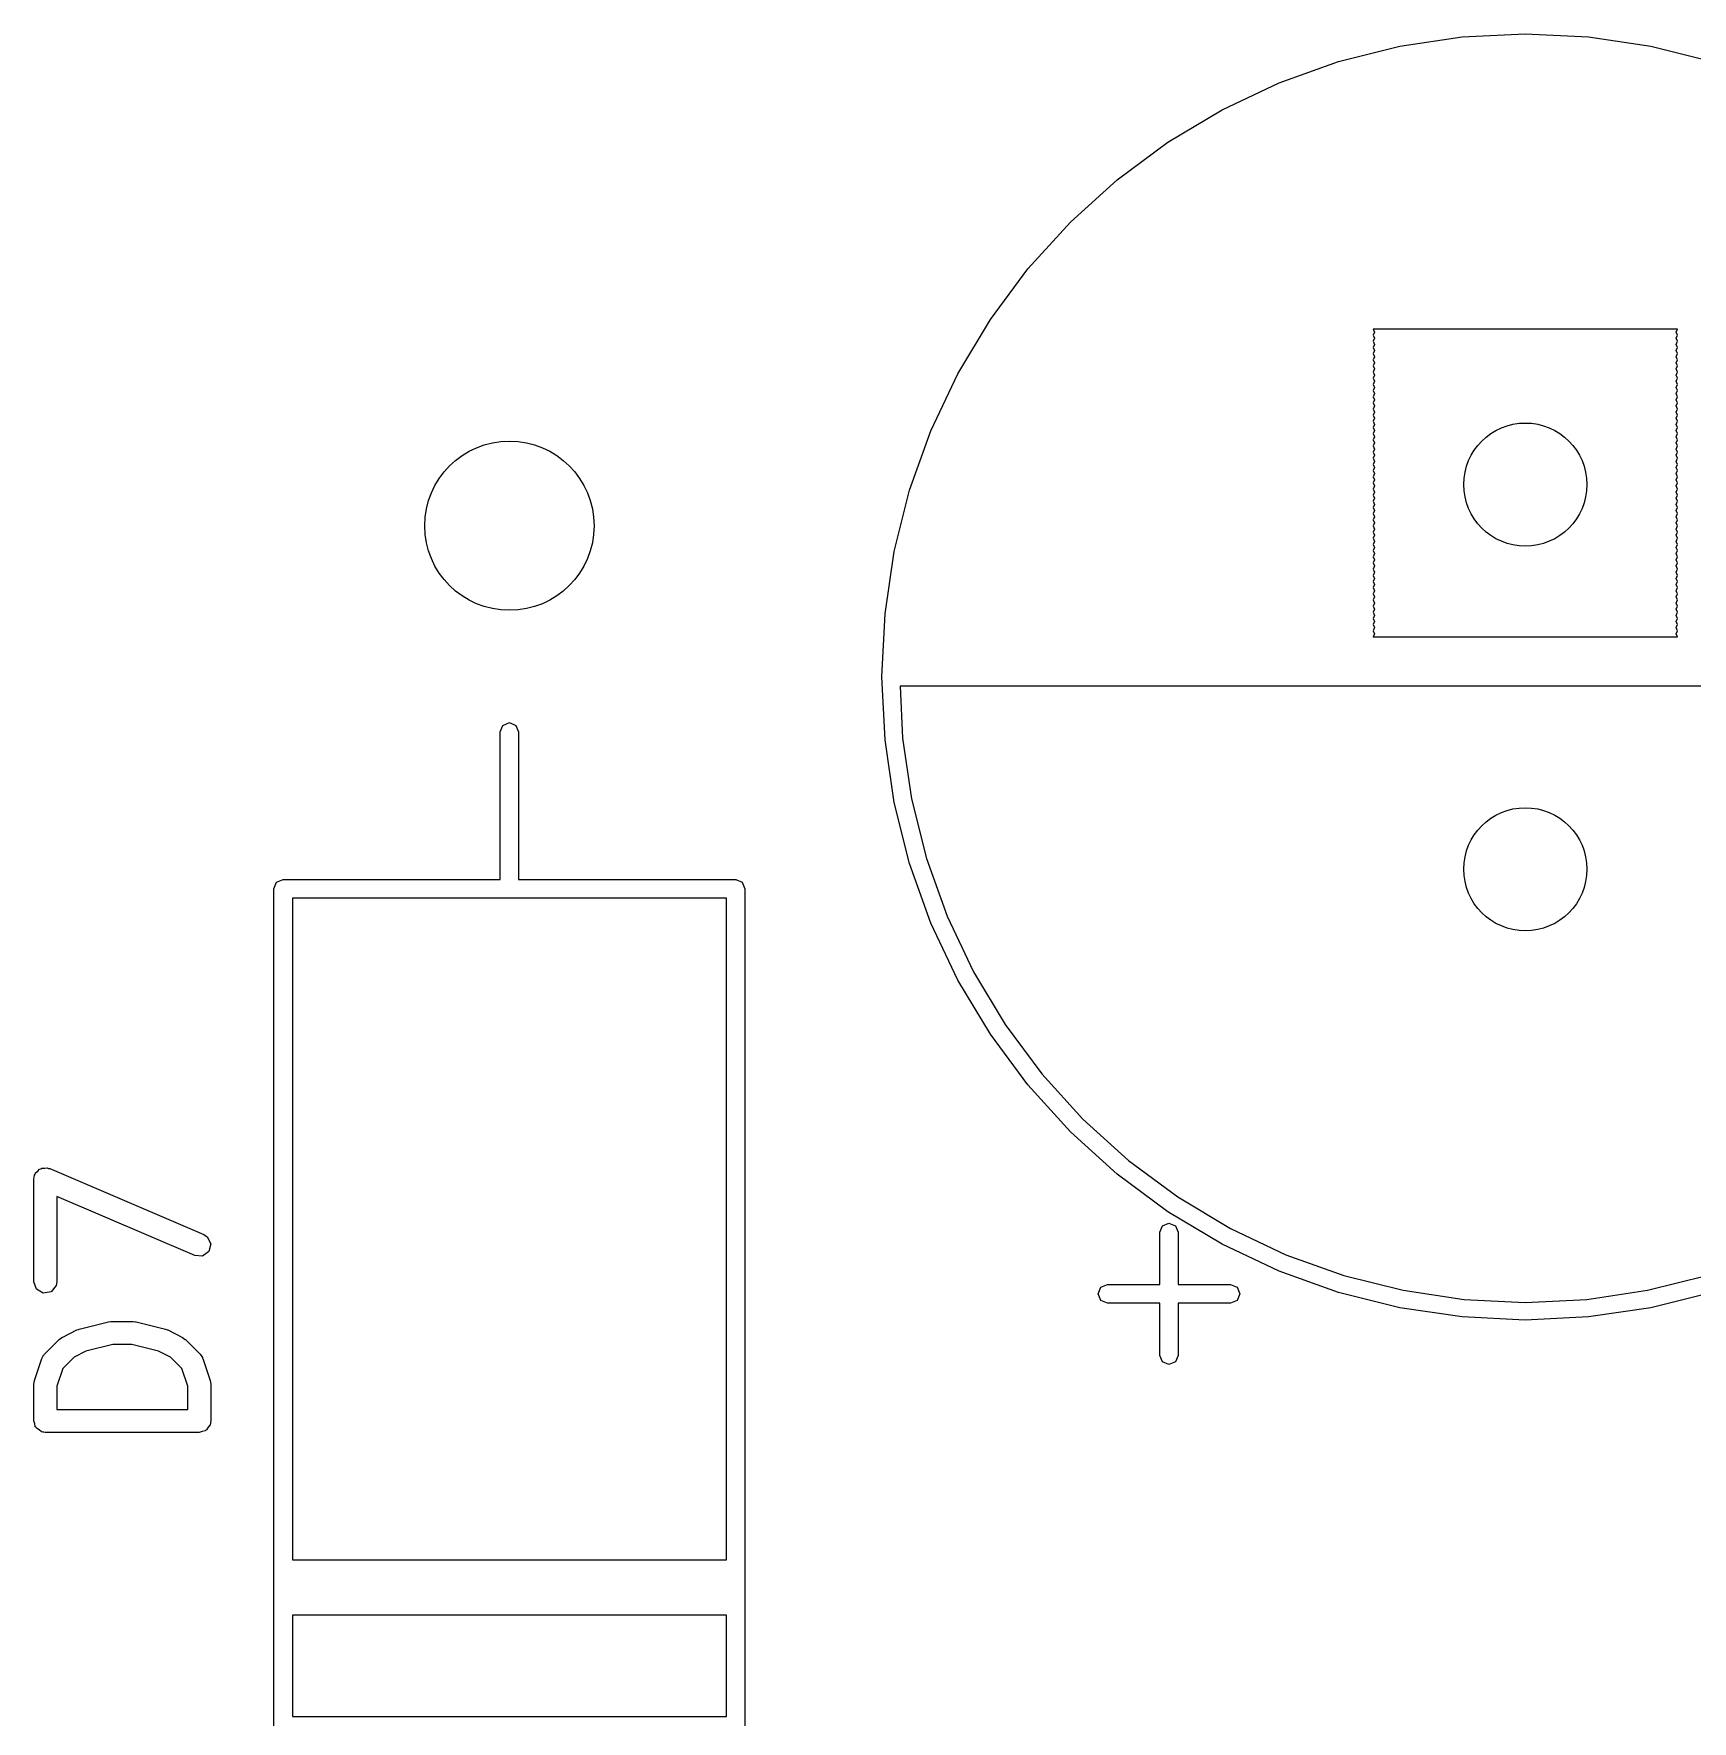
# Model space of a CAD drawing. Extents: x 4.41 to 6.71, y -6.13 to -2.05.
# Drawn here: x 4.6307 to 5.0549, y -3.9012 to -3.4694 of the extents above; entities that cross this region are included whole.
import ezdxf

# ---------------------------------------------------------------- set-up
doc = ezdxf.new("R2010")
doc.units = 0
doc.header["$MEASUREMENT"] = 0
doc.layers.add('BLACK', color=7, linetype='CONTINUOUS')

msp = doc.modelspace()

# ---------------------------------------------------------------- linework, layer by layer
at = {"layer": 'BLACK', "linetype": 'CONTINUOUS'}
for p, q in [((4.9801, -3.47256), (4.99607, -3.47019)), ((4.99607, -3.47019), (5.0122, -3.4694)), ((5.0122, -3.4694), (5.02834, -3.47019)), ((5.02834, -3.47019), (5.04431, -3.47256)), ((4.96443, -3.47648), (4.9801, -3.47256)), ((5.04431, -3.47256), (5.05998, -3.47648)), ((4.94923, -3.48192), (4.96443, -3.47648)), ((4.93463, -3.48883), (4.94923, -3.48192)), ((4.92078, -3.49713), (4.93463, -3.48883)), ((4.9078, -3.50675), (4.92078, -3.49713)), ((4.89584, -3.5176), (4.9078, -3.50675)), ((4.88499, -3.52956), (4.89584, -3.5176)), ((4.87537, -3.54253), (4.88499, -3.52956)), ((4.86707, -3.55639), (4.87537, -3.54253)), ((4.9733, -3.54495), (4.97362, -3.54573)), ((5.05111, -3.54495), (4.9733, -3.54495)), ((4.97362, -3.54573), (4.9733, -3.54652)), ((4.9733, -3.54652), (4.97362, -3.54731)), ((4.97362, -3.54731), (4.9733, -3.5481)), ((4.9733, -3.5481), (4.97362, -3.54888)), ((4.97362, -3.54888), (4.9733, -3.54967)), ((5.05079, -3.54573), (5.05111, -3.54495)), ((5.05111, -3.54652), (5.05079, -3.54573)), ((5.05079, -3.54731), (5.05111, -3.54652)), ((5.05111, -3.5481), (5.05079, -3.54731)), ((5.05079, -3.54888), (5.05111, -3.5481)), ((5.05111, -3.54967), (5.05079, -3.54888)), ((4.9733, -3.54967), (4.97362, -3.55046)), ((4.97362, -3.55046), (4.9733, -3.55125)), ((4.9733, -3.55125), (4.97362, -3.55203)), ((4.97362, -3.55203), (4.9733, -3.55282)), ((4.9733, -3.55282), (4.97362, -3.55361)), ((5.05079, -3.55046), (5.05111, -3.54967)), ((5.05111, -3.55125), (5.05079, -3.55046)), ((5.05079, -3.55203), (5.05111, -3.55125)), ((5.05111, -3.55282), (5.05079, -3.55203)), ((5.05079, -3.55361), (5.05111, -3.55282)), ((4.86016, -3.57099), (4.86707, -3.55639)), ((4.97362, -3.55361), (4.9733, -3.5544)), ((4.9733, -3.5544), (4.97362, -3.55518)), ((4.97362, -3.55518), (4.9733, -3.55597)), ((4.9733, -3.55597), (4.97362, -3.55676)), ((4.97362, -3.55676), (4.9733, -3.55755)), ((4.9733, -3.55755), (4.97362, -3.55833)), ((5.05111, -3.5544), (5.05079, -3.55361)), ((5.05079, -3.55518), (5.05111, -3.5544)), ((5.05111, -3.55597), (5.05079, -3.55518)), ((5.05079, -3.55676), (5.05111, -3.55597)), ((5.05111, -3.55755), (5.05079, -3.55676)), ((5.05079, -3.55833), (5.05111, -3.55755)), ((4.97362, -3.55833), (4.9733, -3.55912)), ((4.9733, -3.55912), (4.97362, -3.55991)), ((4.97362, -3.55991), (4.9733, -3.56069)), ((4.9733, -3.56069), (4.97362, -3.56148)), ((4.97362, -3.56148), (4.9733, -3.56227)), ((5.05111, -3.55912), (5.05079, -3.55833)), ((5.05079, -3.55991), (5.05111, -3.55912)), ((5.05111, -3.56069), (5.05079, -3.55991)), ((5.05079, -3.56148), (5.05111, -3.56069)), ((5.05111, -3.56227), (5.05079, -3.56148)), ((4.9733, -3.56227), (4.97362, -3.56306)), ((4.97362, -3.56306), (4.9733, -3.56384)), ((4.9733, -3.56384), (4.97362, -3.56463)), ((4.97362, -3.56463), (4.9733, -3.56542)), ((4.9733, -3.56542), (4.97362, -3.56621)), ((4.97362, -3.56621), (4.9733, -3.56699)), ((5.05079, -3.56306), (5.05111, -3.56227)), ((5.05111, -3.56384), (5.05079, -3.56306)), ((5.05079, -3.56463), (5.05111, -3.56384)), ((5.05111, -3.56542), (5.05079, -3.56463)), ((5.05079, -3.56621), (5.05111, -3.56542)), ((5.05111, -3.56699), (5.05079, -3.56621)), ((4.9733, -3.56699), (4.97362, -3.56778)), ((4.97362, -3.56778), (4.9733, -3.56857)), ((4.9733, -3.56857), (4.97362, -3.56936)), ((4.97362, -3.56936), (4.9733, -3.57014)), ((4.9733, -3.57014), (4.97362, -3.57093)), ((5.05079, -3.56778), (5.05111, -3.56699)), ((5.05111, -3.56857), (5.05079, -3.56778)), ((5.05079, -3.56936), (5.05111, -3.56857)), ((5.05111, -3.57014), (5.05079, -3.56936)), ((5.05079, -3.57093), (5.05111, -3.57014)), ((4.85472, -3.58619), (4.86016, -3.57099)), ((4.97362, -3.57093), (4.9733, -3.57172)), ((4.9733, -3.57172), (4.97362, -3.57251)), ((4.97362, -3.57251), (4.9733, -3.57329)), ((4.9733, -3.57329), (4.97362, -3.57408)), ((4.97362, -3.57408), (4.9733, -3.57487)), ((4.9733, -3.57487), (4.97362, -3.57566)), ((5.05111, -3.57172), (5.05079, -3.57093)), ((5.05079, -3.57251), (5.05111, -3.57172)), ((5.05111, -3.57329), (5.05079, -3.57251)), ((5.05079, -3.57408), (5.05111, -3.57329)), ((5.05111, -3.57487), (5.05079, -3.57408)), ((5.05079, -3.57566), (5.05111, -3.57487)), ((4.97362, -3.57566), (4.9733, -3.57644)), ((4.9733, -3.57644), (4.97362, -3.57723)), ((4.97362, -3.57723), (4.9733, -3.57802)), ((4.9733, -3.57802), (4.97362, -3.57881)), ((4.97362, -3.57881), (4.9733, -3.57959)), ((5.05111, -3.57644), (5.05079, -3.57566)), ((5.05079, -3.57723), (5.05111, -3.57644)), ((5.05111, -3.57802), (5.05079, -3.57723)), ((5.05079, -3.57881), (5.05111, -3.57802)), ((5.05111, -3.57959), (5.05079, -3.57881)), ((4.9733, -3.57959), (4.97362, -3.58038)), ((4.97362, -3.58038), (4.9733, -3.58117)), ((4.9733, -3.58117), (4.97362, -3.58195)), ((4.97362, -3.58195), (4.9733, -3.58274)), ((4.9733, -3.58274), (4.97362, -3.58353)), ((4.97362, -3.58353), (4.9733, -3.58432)), ((5.05079, -3.58038), (5.05111, -3.57959)), ((5.05111, -3.58117), (5.05079, -3.58038)), ((5.05079, -3.58195), (5.05111, -3.58117)), ((5.05111, -3.58274), (5.05079, -3.58195)), ((5.05079, -3.58353), (5.05111, -3.58274)), ((5.05111, -3.58432), (5.05079, -3.58353)), ((4.8508, -3.60186), (4.85472, -3.58619)), ((4.9733, -3.58432), (4.97362, -3.5851)), ((4.97362, -3.5851), (4.9733, -3.58589)), ((4.9733, -3.58589), (4.97362, -3.58668)), ((4.97362, -3.58668), (4.9733, -3.58747)), ((4.9733, -3.58747), (4.97362, -3.58825)), ((5.05079, -3.5851), (5.05111, -3.58432)), ((5.05111, -3.58589), (5.05079, -3.5851)), ((5.05079, -3.58668), (5.05111, -3.58589)), ((5.05111, -3.58747), (5.05079, -3.58668)), ((5.05079, -3.58825), (5.05111, -3.58747)), ((4.97362, -3.58825), (4.9733, -3.58904)), ((4.9733, -3.58904), (4.97362, -3.58983)), ((4.97362, -3.58983), (4.9733, -3.59062)), ((4.9733, -3.59062), (4.97362, -3.5914)), ((4.97362, -3.5914), (4.9733, -3.59219)), ((4.9733, -3.59219), (4.97362, -3.59298)), ((5.05111, -3.58904), (5.05079, -3.58825)), ((5.05079, -3.58983), (5.05111, -3.58904)), ((5.05111, -3.59062), (5.05079, -3.58983)), ((5.05079, -3.5914), (5.05111, -3.59062)), ((5.05111, -3.59219), (5.05079, -3.5914)), ((5.05079, -3.59298), (5.05111, -3.59219)), ((4.97362, -3.59298), (4.9733, -3.59377)), ((4.9733, -3.59377), (4.97362, -3.59455)), ((4.97362, -3.59455), (4.9733, -3.59534)), ((4.9733, -3.59534), (4.97362, -3.59613)), ((4.97362, -3.59613), (4.9733, -3.59692)), ((5.05111, -3.59377), (5.05079, -3.59298)), ((5.05079, -3.59455), (5.05111, -3.59377)), ((5.05111, -3.59534), (5.05079, -3.59455)), ((5.05079, -3.59613), (5.05111, -3.59534)), ((5.05111, -3.59692), (5.05079, -3.59613)), ((4.9733, -3.59692), (4.97362, -3.5977)), ((4.97362, -3.5977), (4.9733, -3.59849)), ((4.9733, -3.59849), (4.97362, -3.59928)), ((4.97362, -3.59928), (4.9733, -3.60006)), ((4.9733, -3.60006), (4.97362, -3.60085)), ((4.97362, -3.60085), (4.9733, -3.60164)), ((5.05079, -3.5977), (5.05111, -3.59692)), ((5.05111, -3.59849), (5.05079, -3.5977)), ((5.05079, -3.59928), (5.05111, -3.59849)), ((5.05111, -3.60006), (5.05079, -3.59928)), ((5.05079, -3.60085), (5.05111, -3.60006)), ((5.05111, -3.60164), (5.05079, -3.60085)), ((4.84843, -3.61783), (4.8508, -3.60186)), ((4.9733, -3.60164), (4.97362, -3.60243)), ((4.97362, -3.60243), (4.9733, -3.60321)), ((4.9733, -3.60321), (4.97362, -3.604)), ((4.97362, -3.604), (4.9733, -3.60479)), ((4.9733, -3.60479), (4.97362, -3.60558)), ((5.05079, -3.60243), (5.05111, -3.60164)), ((5.05111, -3.60321), (5.05079, -3.60243)), ((5.05079, -3.604), (5.05111, -3.60321)), ((5.05111, -3.60479), (5.05079, -3.604)), ((5.05079, -3.60558), (5.05111, -3.60479)), ((4.97362, -3.60558), (4.97329, -3.60638)), ((4.97329, -3.60638), (4.97362, -3.60719)), ((4.97362, -3.60719), (4.9733, -3.60798)), ((4.9733, -3.60798), (4.97362, -3.60877)), ((4.97362, -3.60877), (4.9733, -3.60955)), ((4.9733, -3.60955), (4.97362, -3.61034)), ((5.05112, -3.60638), (5.05079, -3.60558)), ((5.05079, -3.60719), (5.05112, -3.60638)), ((5.05111, -3.60798), (5.05079, -3.60719)), ((5.05079, -3.60877), (5.05111, -3.60798)), ((5.05111, -3.60955), (5.05079, -3.60877)), ((5.05079, -3.61034), (5.05111, -3.60955)), ((4.97362, -3.61034), (4.9733, -3.61113)), ((4.9733, -3.61113), (4.97362, -3.61192)), ((4.97362, -3.61192), (4.9733, -3.6127)), ((4.9733, -3.6127), (4.97362, -3.61349)), ((4.97362, -3.61349), (4.9733, -3.61428)), ((5.05111, -3.61113), (5.05079, -3.61034)), ((5.05079, -3.61192), (5.05111, -3.61113)), ((5.05111, -3.6127), (5.05079, -3.61192)), ((5.05079, -3.61349), (5.05111, -3.6127)), ((5.05111, -3.61428), (5.05079, -3.61349)), ((4.84764, -3.63396), (4.84843, -3.61783)), ((4.9733, -3.61428), (4.97362, -3.61506)), ((4.97362, -3.61506), (4.9733, -3.61585)), ((4.9733, -3.61585), (4.97362, -3.61664)), ((4.97362, -3.61664), (4.9733, -3.61743)), ((4.9733, -3.61743), (4.97362, -3.61821)), ((4.97362, -3.61821), (4.9733, -3.619)), ((5.05079, -3.61506), (5.05111, -3.61428)), ((5.05111, -3.61585), (5.05079, -3.61506)), ((5.05079, -3.61664), (5.05111, -3.61585)), ((5.05111, -3.61743), (5.05079, -3.61664)), ((5.05079, -3.61821), (5.05111, -3.61743)), ((5.05111, -3.619), (5.05079, -3.61821)), ((4.9733, -3.619), (4.97362, -3.61979)), ((4.97362, -3.61979), (4.9733, -3.62058)), ((4.9733, -3.62058), (4.97362, -3.62136)), ((4.97362, -3.62136), (4.9733, -3.62215)), ((4.9733, -3.62215), (4.97362, -3.62294)), ((5.05079, -3.61979), (5.05111, -3.619)), ((5.05111, -3.62058), (5.05079, -3.61979)), ((5.05079, -3.62136), (5.05111, -3.62058)), ((5.05111, -3.62215), (5.05079, -3.62136)), ((5.05079, -3.62294), (5.05111, -3.62215)), ((4.97362, -3.62294), (4.9733, -3.62373)), ((4.9733, -3.62373), (5.05111, -3.62373)), ((5.05111, -3.62373), (5.05079, -3.62294)), ((4.84843, -3.65009), (4.84764, -3.63396)), ((4.85229, -3.63632), (4.85294, -3.64965)), ((5.17212, -3.63632), (4.85229, -3.63632)), ((4.75, -3.64803), (4.75069, -3.64636)), ((4.75, -3.68583), (4.75, -3.64803)), ((4.75069, -3.64636), (4.75236, -3.64567)), ((4.75236, -3.64567), (4.75403, -3.64636)), ((4.75403, -3.64636), (4.75472, -3.64803)), ((4.75472, -3.64803), (4.75472, -3.68583)), ((4.8508, -3.66607), (4.84843, -3.65009)), ((4.85294, -3.64965), (4.85524, -3.66518)), ((4.85524, -3.66518), (4.85906, -3.68042)), ((4.85472, -3.68173), (4.8508, -3.66607)), ((4.86016, -3.69694), (4.85472, -3.68173)), ((4.85906, -3.68042), (4.86435, -3.69521)), ((4.69213, -3.68819), (4.69282, -3.68652)), ((4.69282, -3.68652), (4.69449, -3.68583)), ((4.69449, -3.68583), (4.75, -3.68583)), ((4.75472, -3.68583), (4.81024, -3.68583)), ((4.81024, -3.68583), (4.81191, -3.68652)), ((4.81191, -3.68652), (4.8126, -3.68819)), ((4.69213, -3.90236), (4.69213, -3.68819)), ((4.75236, -3.69055), (4.69685, -3.69055)), ((4.69685, -3.69055), (4.69685, -3.85984)), ((4.80787, -3.69055), (4.75236, -3.69055)), ((4.80787, -3.85984), (4.80787, -3.69055)), ((4.8126, -3.68819), (4.8126, -3.90236)), ((4.86435, -3.69521), (4.87107, -3.7094)), ((4.86707, -3.71154), (4.86016, -3.69694)), ((4.87537, -3.72539), (4.86707, -3.71154)), ((4.87107, -3.7094), (4.87914, -3.72287)), ((4.88499, -3.73836), (4.87537, -3.72539)), ((4.87914, -3.72287), (4.8885, -3.73549)), ((4.89584, -3.75033), (4.88499, -3.73836)), ((4.8885, -3.73549), (4.89904, -3.74712)), ((4.89904, -3.74712), (4.91068, -3.75767)), ((4.9078, -3.76117), (4.89584, -3.75033)), ((4.63118, -3.76085), (4.63174, -3.76044)), ((4.63174, -3.76044), (4.63218, -3.75991)), ((4.63218, -3.75991), (4.63252, -3.75985)), ((4.63252, -3.75985), (4.6328, -3.75964)), ((4.6328, -3.75964), (4.63349, -3.75968)), ((4.63349, -3.75968), (4.63417, -3.75956)), ((4.63417, -3.75956), (4.63447, -3.75973)), ((4.63447, -3.75973), (4.63482, -3.75975)), ((4.63482, -3.75975), (4.67419, -3.77663)), ((4.91068, -3.75767), (4.92329, -3.76703)), ((4.6307, -3.76247), (4.63088, -3.76146)), ((4.6307, -3.78871), (4.6307, -3.76247)), ((4.63088, -3.76146), (4.6311, -3.76119)), ((4.6311, -3.76119), (4.63118, -3.76085)), ((4.92078, -3.7708), (4.9078, -3.76117)), ((4.67186, -3.78205), (4.63661, -3.76695)), ((4.63661, -3.76695), (4.63661, -3.78871)), ((4.92329, -3.76703), (4.93676, -3.7751)), ((4.91939, -3.77441), (4.92106, -3.77371)), ((4.93463, -3.7791), (4.92078, -3.7708)), ((4.92106, -3.77371), (4.92273, -3.77441)), ((4.67419, -3.77663), (4.67505, -3.77719)), ((4.67505, -3.77719), (4.67596, -3.77899)), ((4.9187, -3.77608), (4.91939, -3.77441)), ((4.9187, -3.78946), (4.9187, -3.77608)), ((4.92273, -3.77441), (4.92343, -3.77608)), ((4.92343, -3.77608), (4.92343, -3.78946)), ((4.93676, -3.7751), (4.95096, -3.78182)), ((4.67388, -3.78217), (4.67186, -3.78205)), ((4.6755, -3.78096), (4.67388, -3.78217)), ((4.67596, -3.77899), (4.6755, -3.78096)), ((4.94923, -3.786), (4.93463, -3.7791)), ((4.95096, -3.78182), (4.96575, -3.78711)), ((4.96443, -3.79144), (4.94923, -3.786)), ((4.63139, -3.79061), (4.6307, -3.78871)), ((4.63314, -3.79162), (4.63139, -3.79061)), ((4.63643, -3.78972), (4.63513, -3.79127)), ((4.63661, -3.78871), (4.63643, -3.78972)), ((4.90295, -3.79182), (4.90364, -3.79015)), ((4.90364, -3.79015), (4.90531, -3.78946)), ((4.90531, -3.78946), (4.9187, -3.78946)), ((4.92343, -3.78946), (4.93681, -3.78946)), ((4.93681, -3.78946), (4.93848, -3.79015)), ((4.93848, -3.79015), (4.93917, -3.79182)), ((4.96575, -3.78711), (4.98098, -3.79092)), ((4.98098, -3.79092), (4.99652, -3.79323)), ((5.02789, -3.79323), (5.04343, -3.79092)), ((5.04343, -3.79092), (5.05866, -3.78711)), ((4.63513, -3.79127), (4.63314, -3.79162)), ((4.90364, -3.7935), (4.90295, -3.79182)), ((4.90531, -3.79419), (4.90364, -3.7935)), ((4.9187, -3.79419), (4.90531, -3.79419)), ((4.9187, -3.80757), (4.9187, -3.79419)), ((4.93681, -3.79419), (4.92343, -3.79419)), ((4.92343, -3.79419), (4.92343, -3.80757)), ((4.93848, -3.7935), (4.93681, -3.79419)), ((4.93917, -3.79182), (4.93848, -3.7935)), ((4.9801, -3.79537), (4.96443, -3.79144)), ((4.99652, -3.79323), (5.0122, -3.794)), ((5.0122, -3.794), (5.02789, -3.79323)), ((5.05998, -3.79144), (5.04431, -3.79537)), ((4.64231, -3.80085), (4.64981, -3.79897)), ((4.64981, -3.79897), (4.6504, -3.79893)), ((4.6504, -3.79893), (4.65053, -3.79888)), ((4.65053, -3.79888), (4.65615, -3.79888)), ((4.65615, -3.79888), (4.65673, -3.79899)), ((4.65673, -3.79899), (4.65687, -3.79897)), ((4.65687, -3.79897), (4.66437, -3.80085)), ((4.99607, -3.79774), (4.9801, -3.79537)), ((5.0122, -3.79853), (4.99607, -3.79774)), ((5.02834, -3.79774), (5.0122, -3.79853)), ((5.04431, -3.79537), (5.02834, -3.79774)), ((4.63344, -3.80725), (4.63719, -3.8035)), ((4.63719, -3.8035), (4.63791, -3.80299)), ((4.63791, -3.80299), (4.63796, -3.80295)), ((4.63796, -3.80295), (4.64171, -3.80107)), ((4.64171, -3.80107), (4.6422, -3.80093)), ((4.6422, -3.80093), (4.64231, -3.80085)), ((4.66437, -3.80085), (4.66483, -3.80105)), ((4.66483, -3.80105), (4.66497, -3.80107)), ((4.66497, -3.80107), (4.66872, -3.80295)), ((4.66872, -3.80295), (4.66943, -3.80347)), ((4.66943, -3.80347), (4.66949, -3.8035)), ((4.66949, -3.8035), (4.67324, -3.80725)), ((4.63273, -3.8084), (4.63322, -3.8075)), ((4.63322, -3.8075), (4.63337, -3.80741)), ((4.63337, -3.80741), (4.63344, -3.80725)), ((4.64103, -3.80801), (4.63811, -3.81093)), ((4.64406, -3.8065), (4.64103, -3.80801)), ((4.65089, -3.80479), (4.64406, -3.8065)), ((4.65579, -3.80479), (4.65089, -3.80479)), ((4.66262, -3.8065), (4.65579, -3.80479)), ((4.66565, -3.80801), (4.66262, -3.8065)), ((4.66857, -3.81093), (4.66565, -3.80801)), ((4.67324, -3.80725), (4.67383, -3.80809)), ((4.67383, -3.80809), (4.67384, -3.80826)), ((4.67384, -3.80826), (4.67395, -3.8084)), ((4.91939, -3.80924), (4.9187, -3.80757)), ((4.92343, -3.80757), (4.92273, -3.80924)), ((4.63085, -3.81403), (4.63273, -3.8084)), ((4.63811, -3.81093), (4.63661, -3.81544)), ((4.67007, -3.81544), (4.66857, -3.81093)), ((4.67395, -3.8084), (4.67583, -3.81403)), ((4.92106, -3.80993), (4.91939, -3.80924)), ((4.92273, -3.80924), (4.92106, -3.80993)), ((4.6307, -3.81496), (4.63085, -3.81409)), ((4.6307, -3.82433), (4.6307, -3.81496)), ((4.63085, -3.81409), (4.63085, -3.81403)), ((4.63661, -3.81544), (4.63661, -3.82138)), ((4.67007, -3.82138), (4.67007, -3.81544)), ((4.67583, -3.81403), (4.67596, -3.8149)), ((4.67596, -3.8149), (4.67598, -3.81496)), ((4.67598, -3.81496), (4.67598, -3.82433)), ((4.63096, -3.82506), (4.6307, -3.82433)), ((4.6311, -3.82581), (4.63096, -3.82506)), ((4.63661, -3.82138), (4.67007, -3.82138)), ((4.6758, -3.82534), (4.67531, -3.82593)), ((4.67587, -3.82496), (4.6758, -3.82534)), ((4.67593, -3.82485), (4.67587, -3.82496)), ((4.67598, -3.82433), (4.67591, -3.82472)), ((4.67591, -3.82472), (4.67593, -3.82485)), ((4.6313, -3.82598), (4.6311, -3.82581)), ((4.63139, -3.82623), (4.6313, -3.82598)), ((4.63206, -3.82662), (4.63139, -3.82623)), ((4.63264, -3.82711), (4.63206, -3.82662)), ((4.63303, -3.82718), (4.63264, -3.82711)), ((4.63314, -3.82724), (4.63303, -3.82718)), ((4.63327, -3.82722), (4.63314, -3.82724)), ((4.63365, -3.82729), (4.63327, -3.82722)), ((4.67302, -3.82729), (4.63365, -3.82729)), ((4.67375, -3.82702), (4.67302, -3.82729)), ((4.6745, -3.82689), (4.67375, -3.82702)), ((4.67467, -3.82669), (4.6745, -3.82689)), ((4.67492, -3.8266), (4.67467, -3.82669)), ((4.67531, -3.82593), (4.67492, -3.8266)), ((4.69685, -3.85984), (4.80787, -3.85984)), ((4.69685, -3.87402), (4.69685, -3.9)), ((4.80787, -3.87402), (4.69685, -3.87402)), ((4.80787, -3.9), (4.80787, -3.87402)), ((4.69685, -3.9), (4.80787, -3.9))]:
    msp.add_line(p, q, dxfattribs=at)
at = {"layer": 'BLACK'}
for centre, radius in [((5.0122, -3.58475), 0.01575), ((4.75236, -3.59528), 0.02165), ((5.0122, -3.68318), 0.01575)]:
    msp.add_circle(centre, radius, dxfattribs=at)

doc.saveas('drawing.dxf')
